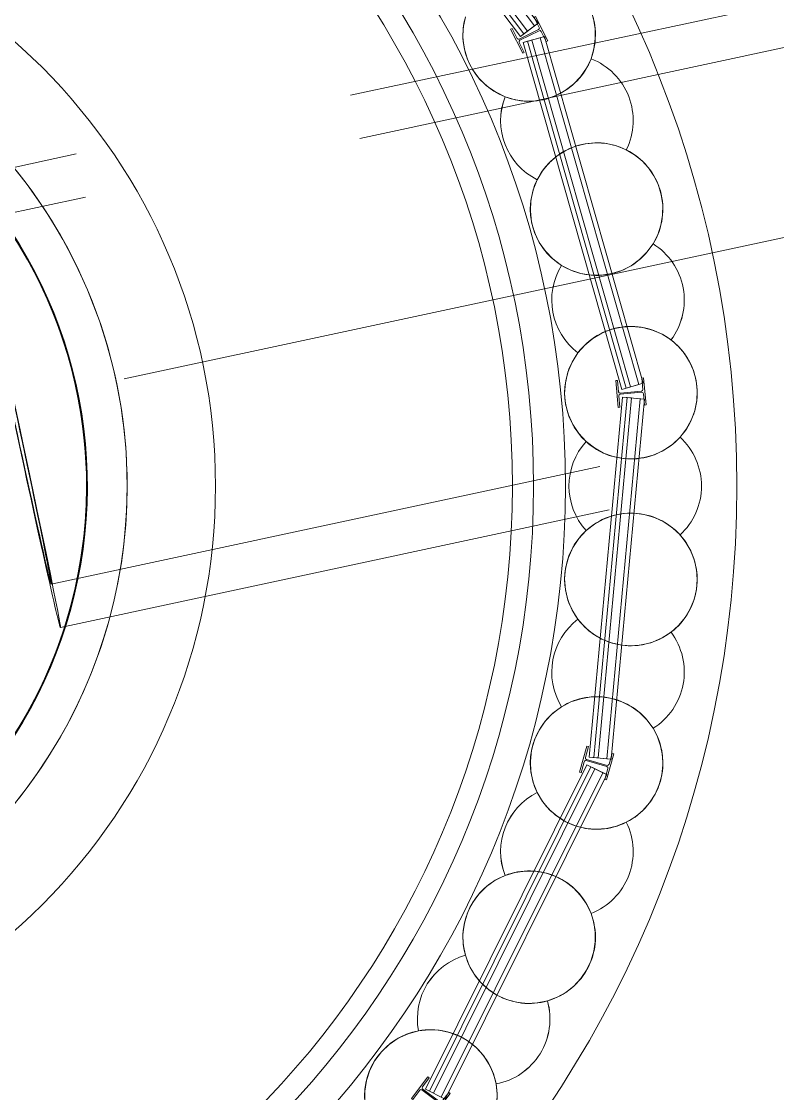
# Model space of a CAD drawing. Header units: metres. Extents: x 1753726 to 1755216, y 5920592 to 5921703.
# Drawn here: x 1754508.89 to 1754513.17, y 5921236.87 to 5921242.94 of the extents above; entities that cross this region are included whole.
import ezdxf

# ---------------------------------------------------------------- set-up
doc = ezdxf.new("R2010")
doc.units = ezdxf.units.M
doc.linetypes.add('CENTER', pattern=[50.8, 31.75, -6.35, 6.35, -6.35])
doc.linetypes.add('HIDDEN2', pattern=[4.7625, 3.175, -1.5875])
for name, color, linetype, lineweight in [('A-FLOR-____-OTLN', 9, 'Continuous', 9), ('A-WALL-____-OTLN', 2, 'Continuous', 9), ('P-PIPE-____-CNTR', 1, 'CENTER', 9), ('P-PIPE-____-OTLN', 6, 'HIDDEN2', 18), ('S-BEAM-____-OTLN', 7, 'Continuous', 9), ('S-FNDN-____-OTLN', 7, 'Continuous', 9)]:
    doc.layers.add(name, color=color, linetype=linetype, lineweight=lineweight)

# ---------------------------------------------------------------- blocks, each defined once
blk = doc.blocks.new('308492-ARUP-TUTB-MOD-0001_rvt-1-X-ARUP-GL-HERNE_BAY_ALIGNMENT')
at = {"layer": 'P-PIPE-____-CNTR'}
blk.add_line((1754602.6075, 5921260.8678), (1754508.8363, 5921240.7823), dxfattribs=at)
blk.add_line((1754602.6075, 5921260.8678), (1754508.8363, 5921240.7823), dxfattribs=at)
at = {"layer": 'P-PIPE-____-OTLN'}
for p, q in [((1754602.3352, 5921262.139), (1754508.564, 5921242.0535)), ((1754602.3876, 5921261.8945), (1754508.6164, 5921241.809)), ((1754509.0562, 5921239.7556), (1754602.8274, 5921259.8411)), ((1754509.1086, 5921239.5111), (1754602.8798, 5921259.5967))]:
    blk.add_line(p, q, dxfattribs=at)
for major_axis, start_param, end_param in [((-0.2199, 1.0267), 1.612406, 4.753999), ((-0.2723, 1.2712), 1.570796, 3.141593), ((-0.2723, 1.2712), 3.141593, 4.712389)]:
    blk.add_ellipse((1754508.8363, 5921240.7823), major_axis=major_axis, ratio=0.008918, start_param=start_param, end_param=end_param, dxfattribs=at)
blk = doc.blocks.new('Arup_Beam_Steel I Section_UC_AU1 - 150UC30-4470263-X-ARUP-GL-HERNE_BAY_ALIGNMENT')
at = {"layer": 'S-BEAM-____-OTLN'}
for p, q in [((1754511.7977, 5921242.9663), (1754511.7893, 5921242.9622)), ((1754511.7893, 5921242.9622), (1754511.7977, 5921242.9663)), ((1754511.7893, 5921242.9622), (1754511.8179, 5921242.9046)), ((1754511.8179, 5921242.9046), (1754511.7893, 5921242.9622)), ((1754511.8659, 5921242.8294), (1754511.7977, 5921242.9663)), ((1754511.7977, 5921242.9663), (1754511.8659, 5921242.8294)), ((1754511.6647, 5921242.9001), (1754511.6562, 5921242.8959)), ((1754511.6562, 5921242.8959), (1754511.6647, 5921242.9001)), ((1754511.6562, 5921242.8959), (1754511.7244, 5921242.759)), ((1754511.7244, 5921242.759), (1754511.6562, 5921242.8959)), ((1754511.6933, 5921242.8425), (1754511.6647, 5921242.9001)), ((1754511.6647, 5921242.9001), (1754511.6933, 5921242.8425)), ((1754511.8139, 5921242.8927), (1754511.7053, 5921242.8385)), ((1754511.7053, 5921242.8385), (1754511.8139, 5921242.8927)), ((1754511.7082, 5921242.8326), (1754511.8169, 5921242.8867)), ((1754511.8169, 5921242.8867), (1754511.7082, 5921242.8326)), ((1754511.8288, 5921242.8827), (1754511.8575, 5921242.8252)), ((1754511.8575, 5921242.8252), (1754511.8288, 5921242.8827)), ((1754511.7329, 5921242.7631), (1754511.7042, 5921242.8207)), ((1754511.7042, 5921242.8207), (1754511.7329, 5921242.7631)), ((1754511.8575, 5921242.8252), (1754511.8659, 5921242.8294)), ((1754511.8659, 5921242.8294), (1754511.8575, 5921242.8252)), ((1754511.7244, 5921242.759), (1754511.7329, 5921242.7631)), ((1754511.7329, 5921242.7631), (1754511.7244, 5921242.759))]:
    blk.add_line(p, q, dxfattribs=at)
blk.add_arc((1754511.8208, 5921242.8788), 0.0089, 26.47059, 116.47059, dxfattribs=at)
blk.add_arc((1754511.8208, 5921242.8788), 0.0089, 26.47059, 116.47059, dxfattribs=at)
for centre, major_axis, start_param, end_param in [((1754511.81, 5921242.9006), (0.00469, 0.00757), 4.15799, 5.728787), ((1754511.81, 5921242.9006), (0.00469, 0.00757), 4.15799, 5.728787), ((1754511.7013, 5921242.8465), (-0.00757, 0.00469), 1.016398, 2.587194), ((1754511.7013, 5921242.8465), (-0.00757, 0.00469), 1.016398, 2.587194), ((1754511.7122, 5921242.8247), (-0.00757, 0.00469), 5.728787, 7.299583), ((1754511.7122, 5921242.8247), (-0.00757, 0.00469), 5.728787, 7.299583)]:
    blk.add_ellipse(centre, major_axis=major_axis, ratio=1, start_param=start_param, end_param=end_param, dxfattribs=at)
blk = doc.blocks.new('Arup_Beam_Steel I Section_UC_AU1 - 150UC30-4470264-X-ARUP-GL-HERNE_BAY_ALIGNMENT')
at = {"layer": 'S-BEAM-____-OTLN'}
for p, q in [((1754512.2605, 5921240.9088), (1754512.2511, 5921240.9079)), ((1754512.2511, 5921240.9079), (1754512.2605, 5921240.9088)), ((1754512.2511, 5921240.9079), (1754512.2652, 5921240.7556)), ((1754512.2652, 5921240.7556), (1754512.2511, 5921240.9079)), ((1754512.2664, 5921240.8448), (1754512.2605, 5921240.9088)), ((1754512.2605, 5921240.9088), (1754512.2664, 5921240.8448)), ((1754512.4084, 5921240.9225), (1754512.3991, 5921240.9216)), ((1754512.3991, 5921240.9216), (1754512.4084, 5921240.9225)), ((1754512.3991, 5921240.9216), (1754512.405, 5921240.8576)), ((1754512.405, 5921240.8576), (1754512.3991, 5921240.9216)), ((1754512.4226, 5921240.7701), (1754512.4084, 5921240.9225)), ((1754512.4084, 5921240.9225), (1754512.4226, 5921240.7701)), ((1754512.2746, 5921240.7564), (1754512.2687, 5921240.8205)), ((1754512.2687, 5921240.8205), (1754512.2746, 5921240.7564)), ((1754512.397, 5921240.8479), (1754512.2761, 5921240.8367)), ((1754512.2761, 5921240.8367), (1754512.397, 5921240.8479)), ((1754512.2767, 5921240.8301), (1754512.3976, 5921240.8413)), ((1754512.3976, 5921240.8413), (1754512.2767, 5921240.8301)), ((1754512.4073, 5921240.8333), (1754512.4132, 5921240.7693)), ((1754512.4132, 5921240.7693), (1754512.4073, 5921240.8333)), ((1754512.2652, 5921240.7556), (1754512.2746, 5921240.7564)), ((1754512.2746, 5921240.7564), (1754512.2652, 5921240.7556)), ((1754512.4132, 5921240.7693), (1754512.4226, 5921240.7701)), ((1754512.4226, 5921240.7701), (1754512.4132, 5921240.7693))]:
    blk.add_line(p, q, dxfattribs=at)
for centre, major_axis, start_param, end_param in [((1754512.2753, 5921240.8456), (0.00383, 0.00803), 2.108393, 3.679189), ((1754512.2753, 5921240.8456), (0.00383, 0.00803), 2.108393, 3.679189), ((1754512.2775, 5921240.8213), (0.00383, 0.00803), 0.537597, 2.108393), ((1754512.2775, 5921240.8213), (0.00383, 0.00803), 0.537597, 2.108393), ((1754512.3961, 5921240.8568), (0.00839, 0.00297), 4.464588, 6.035384), ((1754512.3961, 5921240.8568), (0.00839, 0.00297), 4.464588, 6.035384), ((1754512.3984, 5921240.8325), (0.00806, 0.00378), 5.936686, 7.507482), ((1754512.3984, 5921240.8325), (0.00806, 0.00378), 5.936686, 7.507482)]:
    blk.add_ellipse(centre, major_axis=major_axis, ratio=1, start_param=start_param, end_param=end_param, dxfattribs=at)
blk = doc.blocks.new('Arup_Beam_Steel I Section_UC_AU1 - 150UC30-4470265-X-ARUP-GL-HERNE_BAY_ALIGNMENT')
at = {"layer": 'S-BEAM-____-OTLN'}
for p, q in [((1754512.0877, 5921238.8393), (1754512.0458, 5921238.6921)), ((1754512.0458, 5921238.6921), (1754512.0877, 5921238.8393)), ((1754512.0791, 5921238.7749), (1754512.0967, 5921238.8367)), ((1754512.0967, 5921238.8367), (1754512.0791, 5921238.7749)), ((1754512.0967, 5921238.8367), (1754512.0877, 5921238.8393)), ((1754512.0877, 5921238.8393), (1754512.0967, 5921238.8367)), ((1754512.0548, 5921238.6895), (1754512.0724, 5921238.7514)), ((1754512.0724, 5921238.7514), (1754512.0548, 5921238.6895)), ((1754512.0834, 5921238.7575), (1754512.2002, 5921238.7243)), ((1754512.2002, 5921238.7243), (1754512.0834, 5921238.7575)), ((1754512.202, 5921238.7306), (1754512.0852, 5921238.7639)), ((1754512.0852, 5921238.7639), (1754512.202, 5921238.7306)), ((1754512.1978, 5921238.6489), (1754512.2396, 5921238.796)), ((1754512.2396, 5921238.796), (1754512.1978, 5921238.6489)), ((1754512.2306, 5921238.7986), (1754512.213, 5921238.7368)), ((1754512.213, 5921238.7368), (1754512.2306, 5921238.7986)), ((1754512.2396, 5921238.796), (1754512.2306, 5921238.7986)), ((1754512.2306, 5921238.7986), (1754512.2396, 5921238.796)), ((1754512.0458, 5921238.6921), (1754512.0548, 5921238.6895)), ((1754512.0548, 5921238.6895), (1754512.0458, 5921238.6921)), ((1754512.2063, 5921238.7133), (1754512.1887, 5921238.6514)), ((1754512.1887, 5921238.6514), (1754512.2063, 5921238.7133)), ((1754512.1887, 5921238.6514), (1754512.1978, 5921238.6489)), ((1754512.1978, 5921238.6489), (1754512.1887, 5921238.6514))]:
    blk.add_line(p, q, dxfattribs=at)
for centre, major_axis, start_param, end_param in [((1754512.081, 5921238.749), (-0.00767, 0.00451), 4.966488, 6.537285), ((1754512.081, 5921238.749), (-0.00767, 0.00451), 4.966488, 6.537285), ((1754512.0877, 5921238.7724), (-0.00668, 0.00588), 0.444353, 2.015149), ((1754512.0877, 5921238.7724), (-0.00668, 0.00588), 0.444353, 2.015149), ((1754512.1978, 5921238.7157), (-0.00416, 0.00787), 3.949266, 5.520063), ((1754512.1978, 5921238.7157), (-0.00416, 0.00787), 3.949266, 5.520063), ((1754512.2044, 5921238.7392), (-0.00767, 0.00451), 1.824896, 3.395692), ((1754512.2044, 5921238.7392), (-0.00767, 0.00451), 1.824896, 3.395692)]:
    blk.add_ellipse(centre, major_axis=major_axis, ratio=1, start_param=start_param, end_param=end_param, dxfattribs=at)
blk = doc.blocks.new('Arup_Beam_Steel I Section_UC_AU1 - 150UC30-4470266-X-ARUP-GL-HERNE_BAY_ALIGNMENT')
at = {"layer": 'S-BEAM-____-OTLN'}
for p, q in [((1754511.188, 5921236.9694), (1754511.0958, 5921236.8473)), ((1754511.0958, 5921236.8473), (1754511.188, 5921236.9694)), ((1754511.1567, 5921236.9124), (1754511.1955, 5921236.9637)), ((1754511.1955, 5921236.9637), (1754511.1567, 5921236.9124)), ((1754511.1955, 5921236.9637), (1754511.188, 5921236.9694)), ((1754511.188, 5921236.9694), (1754511.1955, 5921236.9637)), ((1754511.1033, 5921236.8416), (1754511.142, 5921236.8929)), ((1754511.142, 5921236.8929), (1754511.1033, 5921236.8416)), ((1754511.1545, 5921236.8947), (1754511.2514, 5921236.8215)), ((1754511.2514, 5921236.8215), (1754511.1545, 5921236.8947)), ((1754511.2553, 5921236.8268), (1754511.1585, 5921236.8999)), ((1754511.1585, 5921236.8999), (1754511.2553, 5921236.8268)), ((1754511.2218, 5921236.7521), (1754511.314, 5921236.8742)), ((1754511.314, 5921236.8742), (1754511.2218, 5921236.7521)), ((1754511.3065, 5921236.8798), (1754511.2678, 5921236.8285)), ((1754511.2678, 5921236.8285), (1754511.3065, 5921236.8798)), ((1754511.314, 5921236.8742), (1754511.3065, 5921236.8798)), ((1754511.3065, 5921236.8798), (1754511.314, 5921236.8742)), ((1754511.0958, 5921236.8473), (1754511.1033, 5921236.8416)), ((1754511.1033, 5921236.8416), (1754511.0958, 5921236.8473)), ((1754511.2531, 5921236.809), (1754511.2143, 5921236.7577)), ((1754511.2143, 5921236.7577), (1754511.2531, 5921236.809)), ((1754511.2143, 5921236.7577), (1754511.2218, 5921236.7521)), ((1754511.2218, 5921236.7521), (1754511.2143, 5921236.7577))]:
    blk.add_line(p, q, dxfattribs=at)
for centre, major_axis, start_param, end_param in [((1754511.1491, 5921236.8876), (-0.0033, 0.00827), 5.256962, 6.827759), ((1754511.1491, 5921236.8876), (-0.0033, 0.00827), 5.256962, 6.827759), ((1754511.1638, 5921236.907), (-0.00062, 0.00888), 0.854698, 2.425494), ((1754511.1638, 5921236.907), (-0.00062, 0.00888), 0.854698, 2.425494), ((1754511.246, 5921236.8144), (-0.00062, 0.00888), 3.996291, 5.567087), ((1754511.246, 5921236.8144), (-0.00062, 0.00888), 3.996291, 5.567087), ((1754511.2607, 5921236.8339), (-0.00239, 0.00857), 2.223048, 3.793845), ((1754511.2607, 5921236.8339), (-0.00239, 0.00857), 2.223048, 3.793845)]:
    blk.add_ellipse(centre, major_axis=major_axis, ratio=1, start_param=start_param, end_param=end_param, dxfattribs=at)
blk = doc.blocks.new('308492-ARUP-STTW-MOD-0300_rvt-1-X-ARUP-GL-HERNE_BAY_ALIGNMENT')
at = {"layer": 'A-FLOR-____-OTLN'}
for start, end in [(0, 180), (0, 180), (180, 0), (180, 0)]:
    blk.add_arc((1754506.6363, 5921240.3108), 5.33, start, end, dxfattribs=at)
at = {"layer": 'A-WALL-____-OTLN'}
for p, q in [((1754510.5194, 5921244.5165), (1754511.7518, 5921242.8845)), ((1754511.7518, 5921242.8845), (1754510.5194, 5921244.5165)), ((1754511.7917, 5921242.9147), (1754510.5593, 5921244.5466)), ((1754511.8116, 5921242.9297), (1754510.5792, 5921244.5617)), ((1754510.5792, 5921244.5617), (1754511.8116, 5921242.9297)), ((1754510.4795, 5921244.4864), (1754511.7119, 5921242.8544)), ((1754511.7119, 5921242.8544), (1754510.4795, 5921244.4864)), ((1754510.4795, 5921244.4864), (1754511.7119, 5921242.8544)), ((1754511.7119, 5921242.8544), (1754510.4795, 5921244.4864)), ((1754510.4994, 5921244.5014), (1754511.7318, 5921242.8695)), ((1754511.8116, 5921242.9297), (1754511.7119, 5921242.8544)), ((1754511.8116, 5921242.9297), (1754511.7917, 5921242.9147)), ((1754511.7518, 5921242.8845), (1754511.7119, 5921242.8544)), ((1754511.7518, 5921242.8845), (1754511.7119, 5921242.8544)), ((1754511.7318, 5921242.8695), (1754511.7119, 5921242.8544)), ((1754511.7917, 5921242.9147), (1754511.7318, 5921242.8695)), ((1754511.7272, 5921242.8199), (1754511.8475, 5921242.8542)), ((1754511.7272, 5921242.8199), (1754511.7753, 5921242.8336)), ((1754511.7753, 5921242.8336), (1754511.7272, 5921242.8199)), ((1754511.7272, 5921242.8199), (1754511.7513, 5921242.8268)), ((1754511.7272, 5921242.8199), (1754512.2855, 5921240.8578)), ((1754512.2855, 5921240.8578), (1754511.7272, 5921242.8199)), ((1754511.7272, 5921242.8199), (1754512.2855, 5921240.8578)), ((1754512.2855, 5921240.8578), (1754511.7272, 5921242.8199)), ((1754511.8234, 5921242.8473), (1754511.7513, 5921242.8268)), ((1754511.7513, 5921242.8268), (1754512.3095, 5921240.8647)), ((1754511.7753, 5921242.8336), (1754512.3336, 5921240.8715)), ((1754512.3336, 5921240.8715), (1754511.7753, 5921242.8336)), ((1754511.8234, 5921242.8473), (1754511.8475, 5921242.8542)), ((1754512.3817, 5921240.8852), (1754511.8234, 5921242.8473)), ((1754512.4057, 5921240.892), (1754511.8475, 5921242.8542)), ((1754511.8475, 5921242.8542), (1754512.4057, 5921240.892)), ((1754512.4057, 5921240.892), (1754512.2855, 5921240.8578)), ((1754512.3336, 5921240.8715), (1754512.2855, 5921240.8578)), ((1754512.3336, 5921240.8715), (1754512.2855, 5921240.8578)), ((1754512.3095, 5921240.8647), (1754512.2855, 5921240.8578)), ((1754512.3817, 5921240.8852), (1754512.3095, 5921240.8647)), ((1754512.4057, 5921240.892), (1754512.3817, 5921240.8852)), ((1754512.2901, 5921240.8136), (1754512.1014, 5921238.7773)), ((1754512.1014, 5921238.7773), (1754512.2901, 5921240.8136)), ((1754512.2901, 5921240.8136), (1754512.1014, 5921238.7773)), ((1754512.1014, 5921238.7773), (1754512.2901, 5921240.8136)), ((1754512.3149, 5921240.8113), (1754512.1263, 5921238.775)), ((1754512.3398, 5921240.809), (1754512.1511, 5921238.7727)), ((1754512.1511, 5921238.7727), (1754512.3398, 5921240.809)), ((1754512.2009, 5921238.7681), (1754512.3896, 5921240.8044)), ((1754512.2901, 5921240.8136), (1754512.4145, 5921240.802)), ((1754512.2901, 5921240.8136), (1754512.3149, 5921240.8113)), ((1754512.2901, 5921240.8136), (1754512.3398, 5921240.809)), ((1754512.3398, 5921240.809), (1754512.2901, 5921240.8136)), ((1754512.3896, 5921240.8044), (1754512.3149, 5921240.8113)), ((1754512.3896, 5921240.8044), (1754512.4145, 5921240.802)), ((1754512.2258, 5921238.7658), (1754512.4145, 5921240.802)), ((1754512.4145, 5921240.802), (1754512.2258, 5921238.7658)), ((1754512.2258, 5921238.7658), (1754512.1014, 5921238.7773)), ((1754512.1263, 5921238.775), (1754512.1014, 5921238.7773)), ((1754512.1511, 5921238.7727), (1754512.1014, 5921238.7773)), ((1754512.1511, 5921238.7727), (1754512.1014, 5921238.7773)), ((1754512.2009, 5921238.7681), (1754512.1263, 5921238.775)), ((1754512.2258, 5921238.7658), (1754512.2009, 5921238.7681)), ((1754512.0883, 5921238.734), (1754511.1745, 5921236.8989)), ((1754511.1745, 5921236.8989), (1754512.0883, 5921238.734)), ((1754512.0883, 5921238.734), (1754511.1745, 5921236.8989)), ((1754511.1745, 5921236.8989), (1754512.0883, 5921238.734)), ((1754512.1107, 5921238.7229), (1754511.1969, 5921236.8878)), ((1754512.133, 5921238.7117), (1754511.2193, 5921236.8766)), ((1754511.2193, 5921236.8766), (1754512.133, 5921238.7117)), ((1754511.264, 5921236.8543), (1754512.1778, 5921238.6894)), ((1754512.0883, 5921238.734), (1754512.2002, 5921238.6783)), ((1754512.0883, 5921238.734), (1754512.1107, 5921238.7229)), ((1754512.0883, 5921238.734), (1754512.133, 5921238.7117)), ((1754512.133, 5921238.7117), (1754512.0883, 5921238.734)), ((1754512.1778, 5921238.6894), (1754512.1107, 5921238.7229)), ((1754512.1778, 5921238.6894), (1754512.2002, 5921238.6783)), ((1754511.2864, 5921236.8432), (1754512.2002, 5921238.6783)), ((1754512.2002, 5921238.6783), (1754511.2864, 5921236.8432)), ((1754511.2864, 5921236.8432), (1754511.1745, 5921236.8989)), ((1754511.1969, 5921236.8878), (1754511.1745, 5921236.8989)), ((1754511.2193, 5921236.8766), (1754511.1745, 5921236.8989)), ((1754511.2193, 5921236.8766), (1754511.1745, 5921236.8989)), ((1754511.264, 5921236.8543), (1754511.1969, 5921236.8878))]:
    blk.add_line(p, q, dxfattribs=at)
at = {"layer": 'S-BEAM-____-OTLN'}
for radius, start, end in [(5.33, 0, 180), (5.33, 0, 180), (5.33, 0, 180), (5.33, 0, 180), (5.03, 0, 180), (5.03, 0, 180), (5.03, 0, 180), (5.03, 0, 180), (5.33, 180, 0), (5.33, 180, 0), (5.33, 180, 0), (5.33, 180, 0), (5.03, 180, 0), (5.03, 180, 0), (5.03, 180, 0), (5.03, 180, 0)]:
    blk.add_arc((1754506.6363, 5921240.3108), radius, start, end, dxfattribs=at)
at = {"layer": 'S-FNDN-____-OTLN', "flags": 128}
for points in [[(1754512.0454, 5921243.1071), (1754512.0796, 5921243.0606), (1754512.1061, 5921243.0095), (1754512.1245, 5921242.9549), (1754512.1344, 5921242.8981), (1754512.1354, 5921242.8405), (1754512.1276, 5921242.7834), (1754512.1111, 5921242.7282)], [(1754512.1111, 5921242.7282), (1754512.1276, 5921242.7834), (1754512.1354, 5921242.8405), (1754512.1344, 5921242.8981), (1754512.1245, 5921242.9549), (1754512.1061, 5921243.0095), (1754512.0796, 5921243.0606), (1754512.0454, 5921243.1071)], [(1754511.4767, 5921242.6182), (1754511.4406, 5921242.6679), (1754511.4131, 5921242.7229), (1754511.3949, 5921242.7816), (1754511.3866, 5921242.8425), (1754511.3883, 5921242.9039), (1754511.4001, 5921242.9643)], [(1754511.4001, 5921242.9643), (1754511.3883, 5921242.9039), (1754511.3866, 5921242.8425), (1754511.3949, 5921242.7816), (1754511.4131, 5921242.7229), (1754511.4406, 5921242.6679), (1754511.4767, 5921242.6182)], [(1754512.1111, 5921242.7282), (1754512.0857, 5921242.6749), (1754512.0522, 5921242.6263), (1754512.0114, 5921242.5835), (1754511.9645, 5921242.5476), (1754511.9125, 5921242.5196), (1754511.8568, 5921242.5001), (1754511.7987, 5921242.4895), (1754511.7396, 5921242.4883), (1754511.6811, 5921242.4963), (1754511.6246, 5921242.5134)], [(1754511.6246, 5921242.5134), (1754511.6811, 5921242.4963), (1754511.7396, 5921242.4883), (1754511.7987, 5921242.4895), (1754511.8568, 5921242.5001), (1754511.9125, 5921242.5196), (1754511.9645, 5921242.5476), (1754512.0114, 5921242.5835), (1754512.0522, 5921242.6263), (1754512.0857, 5921242.6749), (1754512.1111, 5921242.7282)], [(1754511.6246, 5921242.5134), (1754511.5698, 5921242.5401), (1754511.5201, 5921242.5753), (1754511.4767, 5921242.6182)], [(1754511.4767, 5921242.6182), (1754511.5201, 5921242.5753), (1754511.5698, 5921242.5401), (1754511.6246, 5921242.5134)], [(1754511.8066, 5921242.0437), (1754511.8368, 5921242.0944), (1754511.8746, 5921242.1398), (1754511.9191, 5921242.1786), (1754511.9692, 5921242.2099), (1754512.0235, 5921242.2331), (1754512.0808, 5921242.2474), (1754512.1397, 5921242.2525), (1754512.1986, 5921242.2483), (1754512.2561, 5921242.235), (1754512.3108, 5921242.2127)], [(1754512.3108, 5921242.2127), (1754512.2561, 5921242.235), (1754512.1986, 5921242.2483), (1754512.1397, 5921242.2525), (1754512.0808, 5921242.2474), (1754512.0235, 5921242.2331), (1754511.9692, 5921242.2099), (1754511.9191, 5921242.1786), (1754511.8746, 5921242.1398), (1754511.8368, 5921242.0944), (1754511.8066, 5921242.0437)], [(1754512.3108, 5921242.2127), (1754512.3575, 5921242.1849), (1754512.3997, 5921242.1506), (1754512.4365, 5921242.1105), (1754512.4672, 5921242.0655)], [(1754512.4672, 5921242.0655), (1754512.4365, 5921242.1105), (1754512.3997, 5921242.1506), (1754512.3575, 5921242.1849), (1754512.3108, 5921242.2127)], [(1754511.8183, 5921241.6895), (1754511.7919, 5921241.745), (1754511.775, 5921241.8041), (1754511.7679, 5921241.8651), (1754511.7709, 5921241.9265), (1754511.7839, 5921241.9866), (1754511.8066, 5921242.0437)], [(1754511.8066, 5921242.0437), (1754511.7839, 5921241.9866), (1754511.7709, 5921241.9265), (1754511.7679, 5921241.8651), (1754511.775, 5921241.8041), (1754511.7919, 5921241.745), (1754511.8183, 5921241.6895)], [(1754512.4672, 5921242.0655), (1754512.4921, 5921242.0136), (1754512.5089, 5921241.9585), (1754512.5169, 5921241.9014), (1754512.5162, 5921241.8438), (1754512.5066, 5921241.787), (1754512.4884, 5921241.7323), (1754512.4621, 5921241.6811)], [(1754512.4621, 5921241.6811), (1754512.4884, 5921241.7323), (1754512.5066, 5921241.787), (1754512.5162, 5921241.8438), (1754512.5169, 5921241.9014), (1754512.5089, 5921241.9585), (1754512.4921, 5921242.0136), (1754512.4672, 5921242.0655)], [(1754511.9444, 5921241.5592), (1754511.8954, 5921241.5956), (1754511.853, 5921241.6394), (1754511.8183, 5921241.6895)], [(1754511.8183, 5921241.6895), (1754511.853, 5921241.6394), (1754511.8954, 5921241.5956), (1754511.9444, 5921241.5592)], [(1754512.4621, 5921241.6811), (1754512.4273, 5921241.6333), (1754512.3854, 5921241.5917), (1754512.3375, 5921241.5571), (1754512.2848, 5921241.5305), (1754512.2285, 5921241.5125), (1754512.1702, 5921241.5035), (1754512.1111, 5921241.5038), (1754512.0529, 5921241.5134), (1754511.9968, 5921241.5321), (1754511.9444, 5921241.5592)], [(1754511.9444, 5921241.5592), (1754511.9968, 5921241.5321), (1754512.0529, 5921241.5134), (1754512.1111, 5921241.5038), (1754512.1702, 5921241.5035), (1754512.2285, 5921241.5125), (1754512.2848, 5921241.5305), (1754512.3375, 5921241.5571), (1754512.3854, 5921241.5917), (1754512.4273, 5921241.6333), (1754512.4621, 5921241.6811)], [(1754512.0369, 5921241.0642), (1754512.076, 5921241.1085), (1754512.1215, 5921241.1461), (1754512.1724, 5921241.1761), (1754512.2273, 5921241.1977), (1754512.285, 5921241.2104), (1754512.344, 5921241.214), (1754512.4028, 5921241.2082), (1754512.4599, 5921241.1933), (1754512.514, 5921241.1695), (1754512.5637, 5921241.1376)], [(1754512.5637, 5921241.1376), (1754512.514, 5921241.1695), (1754512.4599, 5921241.1933), (1754512.4028, 5921241.2082), (1754512.344, 5921241.214), (1754512.285, 5921241.2104), (1754512.2273, 5921241.1977), (1754512.1724, 5921241.1761), (1754512.1215, 5921241.1461), (1754512.076, 5921241.1085), (1754512.0369, 5921241.0642)], [(1754512.5637, 5921241.1376), (1754512.6045, 5921241.1017), (1754512.6397, 5921241.0602), (1754512.6685, 5921241.0141), (1754512.6903, 5921240.9642)], [(1754512.6903, 5921240.9642), (1754512.6685, 5921241.0141), (1754512.6397, 5921241.0602), (1754512.6045, 5921241.1017), (1754512.5637, 5921241.1376)], [(1754511.9834, 5921240.7138), (1754511.9676, 5921240.7732), (1754511.9619, 5921240.8344), (1754511.9661, 5921240.8957), (1754511.9804, 5921240.9555), (1754512.0042, 5921241.0122), (1754512.0369, 5921241.0642)], [(1754512.0369, 5921241.0642), (1754512.0042, 5921241.0122), (1754511.9804, 5921240.9555), (1754511.9661, 5921240.8957), (1754511.9619, 5921240.8344), (1754511.9676, 5921240.7732), (1754511.9834, 5921240.7138)], [(1754512.6903, 5921240.9642), (1754512.7053, 5921240.9086), (1754512.7116, 5921240.8513), (1754512.7091, 5921240.7937), (1754512.6978, 5921240.7373), (1754512.6779, 5921240.6832), (1754512.65, 5921240.6328), (1754512.6147, 5921240.5872)], [(1754512.6147, 5921240.5872), (1754512.65, 5921240.6328), (1754512.6779, 5921240.6832), (1754512.6978, 5921240.7373), (1754512.7091, 5921240.7937), (1754512.7116, 5921240.8513), (1754512.7053, 5921240.9086), (1754512.6903, 5921240.9642)], [(1754512.0834, 5921240.5626), (1754512.042, 5921240.6073), (1754512.0083, 5921240.6582), (1754511.9834, 5921240.7138)], [(1754511.9834, 5921240.7138), (1754512.0083, 5921240.6582), (1754512.042, 5921240.6073), (1754512.0834, 5921240.5626)], [(1754512.6147, 5921240.5872), (1754512.5717, 5921240.5467), (1754512.5229, 5921240.5134), (1754512.4695, 5921240.4883), (1754512.4127, 5921240.4718), (1754512.3541, 5921240.4644), (1754512.2951, 5921240.4664), (1754512.2371, 5921240.4775), (1754512.1816, 5921240.4977), (1754512.13, 5921240.5263), (1754512.0834, 5921240.5626)], [(1754512.0834, 5921240.5626), (1754512.13, 5921240.5263), (1754512.1816, 5921240.4977), (1754512.2371, 5921240.4775), (1754512.2951, 5921240.4664), (1754512.3541, 5921240.4644), (1754512.4127, 5921240.4718), (1754512.4695, 5921240.4883), (1754512.5229, 5921240.5134), (1754512.5717, 5921240.5467), (1754512.6147, 5921240.5872)], [(1754512.0834, 5921240.059), (1754512.1299, 5921240.0953), (1754512.1816, 5921240.1239), (1754512.2371, 5921240.1441), (1754512.2951, 5921240.1552), (1754512.3541, 5921240.1572), (1754512.4127, 5921240.1498), (1754512.4695, 5921240.1333), (1754512.5229, 5921240.1081), (1754512.5717, 5921240.0749), (1754512.6147, 5921240.0344)], [(1754512.6147, 5921240.0344), (1754512.5717, 5921240.0749), (1754512.5229, 5921240.1081), (1754512.4695, 5921240.1333), (1754512.4127, 5921240.1498), (1754512.3541, 5921240.1572), (1754512.2951, 5921240.1552), (1754512.2371, 5921240.1441), (1754512.1816, 5921240.1239), (1754512.1299, 5921240.0953), (1754512.0834, 5921240.059)], [(1754511.9664, 5921239.7244), (1754511.9618, 5921239.7857), (1754511.9674, 5921239.8469), (1754511.9829, 5921239.9064), (1754512.0079, 5921239.9626), (1754512.0417, 5921240.0139), (1754512.0834, 5921240.059)], [(1754512.0834, 5921240.059), (1754512.0417, 5921240.0139), (1754512.0079, 5921239.9626), (1754511.9829, 5921239.9064), (1754511.9674, 5921239.8469), (1754511.9618, 5921239.7857), (1754511.9664, 5921239.7244)], [(1754512.6147, 5921240.0344), (1754512.6482, 5921239.9916), (1754512.6751, 5921239.9443), (1754512.695, 5921239.8937), (1754512.7073, 5921239.8407)], [(1754512.7073, 5921239.8407), (1754512.695, 5921239.8937), (1754512.6751, 5921239.9443), (1754512.6482, 5921239.9916), (1754512.6147, 5921240.0344)], [(1754512.7073, 5921239.8407), (1754512.7118, 5921239.7832), (1754512.7075, 5921239.7258), (1754512.6944, 5921239.6696), (1754512.6729, 5921239.6162), (1754512.6435, 5921239.5667), (1754512.6068, 5921239.5222), (1754512.5637, 5921239.484)], [(1754512.5637, 5921239.484), (1754512.6068, 5921239.5222), (1754512.6435, 5921239.5667), (1754512.6729, 5921239.6162), (1754512.6944, 5921239.6696), (1754512.7075, 5921239.7258), (1754512.7118, 5921239.7832), (1754512.7073, 5921239.8407)], [(1754512.0369, 5921239.5574), (1754512.0044, 5921239.609), (1754511.9807, 5921239.6652), (1754511.9664, 5921239.7244)], [(1754511.9664, 5921239.7244), (1754511.9807, 5921239.6652), (1754512.0044, 5921239.609), (1754512.0369, 5921239.5574)], [(1754512.5637, 5921239.484), (1754512.514, 5921239.452), (1754512.4599, 5921239.4283), (1754512.4027, 5921239.4134), (1754512.344, 5921239.4076), (1754512.285, 5921239.4112), (1754512.2273, 5921239.4239), (1754512.1724, 5921239.4455), (1754512.1215, 5921239.4755), (1754512.076, 5921239.5131), (1754512.0369, 5921239.5574)], [(1754512.0369, 5921239.5574), (1754512.076, 5921239.5131), (1754512.1215, 5921239.4755), (1754512.1724, 5921239.4455), (1754512.2273, 5921239.4239), (1754512.285, 5921239.4112), (1754512.344, 5921239.4076), (1754512.4027, 5921239.4134), (1754512.4599, 5921239.4283), (1754512.514, 5921239.452), (1754512.5637, 5921239.484)], [(1754511.9444, 5921239.0623), (1754511.9968, 5921239.0895), (1754512.0528, 5921239.1081), (1754512.1111, 5921239.1177), (1754512.1702, 5921239.1181), (1754512.2285, 5921239.1091), (1754512.2848, 5921239.0911), (1754512.3375, 5921239.0645), (1754512.3854, 5921239.0299), (1754512.4273, 5921238.9883), (1754512.4621, 5921238.9405)], [(1754512.4621, 5921238.9405), (1754512.4273, 5921238.9883), (1754512.3854, 5921239.0299), (1754512.3375, 5921239.0645), (1754512.2848, 5921239.0911), (1754512.2285, 5921239.1091), (1754512.1702, 5921239.1181), (1754512.1111, 5921239.1177), (1754512.0528, 5921239.1081), (1754511.9968, 5921239.0895), (1754511.9444, 5921239.0623)], [(1754511.7679, 5921238.755), (1754511.7747, 5921238.8161), (1754511.7914, 5921238.8752), (1754511.8175, 5921238.9309), (1754511.8524, 5921238.9815), (1754511.8951, 5921239.0257), (1754511.9444, 5921239.0623)], [(1754511.9444, 5921239.0623), (1754511.8951, 5921239.0257), (1754511.8524, 5921238.9815), (1754511.8175, 5921238.9309), (1754511.7914, 5921238.8752), (1754511.7747, 5921238.8161), (1754511.7679, 5921238.755)], [(1754512.4621, 5921238.9405), (1754512.4872, 5921238.8923), (1754512.505, 5921238.8409), (1754512.5152, 5921238.7875), (1754512.5175, 5921238.7331)], [(1754512.5175, 5921238.7331), (1754512.5152, 5921238.7875), (1754512.505, 5921238.8409), (1754512.4872, 5921238.8923), (1754512.4621, 5921238.9405)], [(1754511.8066, 5921238.5779), (1754511.7841, 5921238.6345), (1754511.771, 5921238.6941), (1754511.7679, 5921238.755)], [(1754511.7679, 5921238.755), (1754511.771, 5921238.6941), (1754511.7841, 5921238.6345), (1754511.8066, 5921238.5779)], [(1754512.5175, 5921238.7331), (1754512.5114, 5921238.6758), (1754512.4966, 5921238.6201), (1754512.4735, 5921238.5674), (1754512.4425, 5921238.5188), (1754512.4044, 5921238.4755), (1754512.3602, 5921238.4386), (1754512.3109, 5921238.4089)], [(1754512.3109, 5921238.4089), (1754512.3602, 5921238.4386), (1754512.4044, 5921238.4755), (1754512.4425, 5921238.5188), (1754512.4735, 5921238.5674), (1754512.4966, 5921238.6201), (1754512.5114, 5921238.6758), (1754512.5175, 5921238.7331)], [(1754512.3109, 5921238.4089), (1754512.2561, 5921238.3866), (1754512.1986, 5921238.3733), (1754512.1397, 5921238.3691), (1754512.0808, 5921238.3742), (1754512.0235, 5921238.3885), (1754511.9692, 5921238.4116), (1754511.9191, 5921238.443), (1754511.8747, 5921238.4818), (1754511.8368, 5921238.5272), (1754511.8066, 5921238.5779)], [(1754511.8066, 5921238.5779), (1754511.8368, 5921238.5272), (1754511.8747, 5921238.4818), (1754511.9191, 5921238.443), (1754511.9692, 5921238.4116), (1754512.0235, 5921238.3885), (1754512.0808, 5921238.3742), (1754512.1397, 5921238.3691), (1754512.1986, 5921238.3733), (1754512.2561, 5921238.3866), (1754512.3109, 5921238.4089)], [(1754511.3946, 5921237.8386), (1754511.4125, 5921237.8974), (1754511.4398, 5921237.9524), (1754511.4757, 5921238.0023), (1754511.5193, 5921238.0456), (1754511.5694, 5921238.0813), (1754511.6246, 5921238.1082)], [(1754511.6246, 5921238.1082), (1754511.5694, 5921238.0813), (1754511.5193, 5921238.0456), (1754511.4757, 5921238.0023), (1754511.4398, 5921237.9524), (1754511.4125, 5921237.8974), (1754511.3946, 5921237.8386)], [(1754511.6246, 5921238.1082), (1754511.6811, 5921238.1253), (1754511.7396, 5921238.1333), (1754511.7987, 5921238.1321), (1754511.8568, 5921238.1215), (1754511.9125, 5921238.102), (1754511.9645, 5921238.074), (1754512.0115, 5921238.0381), (1754512.0522, 5921237.9953), (1754512.0857, 5921237.9467), (1754512.1111, 5921237.8934)], [(1754512.1111, 5921237.8934), (1754512.0857, 5921237.9467), (1754512.0522, 5921237.9953), (1754512.0115, 5921238.0381), (1754511.9645, 5921238.074), (1754511.9125, 5921238.102), (1754511.8568, 5921238.1215), (1754511.7987, 5921238.1321), (1754511.7396, 5921238.1333), (1754511.6811, 5921238.1253), (1754511.6246, 5921238.1082)], [(1754512.1111, 5921237.8934), (1754512.1269, 5921237.8413), (1754512.135, 5921237.7876), (1754512.1352, 5921237.7332), (1754512.1275, 5921237.6793)], [(1754512.1275, 5921237.6793), (1754512.1352, 5921237.7332), (1754512.135, 5921237.7876), (1754512.1269, 5921237.8413), (1754512.1111, 5921237.8934)], [(1754511.4001, 5921237.6573), (1754511.3884, 5921237.7172), (1754511.3866, 5921237.7781), (1754511.3946, 5921237.8386)], [(1754511.3946, 5921237.8386), (1754511.3866, 5921237.7781), (1754511.3884, 5921237.7172), (1754511.4001, 5921237.6573)], [(1754511.8648, 5921237.3986), (1754511.8069, 5921237.3868), (1754511.7479, 5921237.3842), (1754511.6892, 5921237.3909), (1754511.6323, 5921237.4068), (1754511.5786, 5921237.4313), (1754511.5294, 5921237.4641), (1754511.486, 5921237.5041), (1754511.4494, 5921237.5504), (1754511.4205, 5921237.6019), (1754511.4001, 5921237.6573)], [(1754511.4001, 5921237.6573), (1754511.4205, 5921237.6019), (1754511.4494, 5921237.5504), (1754511.486, 5921237.5041), (1754511.5294, 5921237.4641), (1754511.5786, 5921237.4313), (1754511.6323, 5921237.4068), (1754511.6892, 5921237.3909), (1754511.7479, 5921237.3842), (1754511.8069, 5921237.3868), (1754511.8648, 5921237.3986)], [(1754512.1275, 5921237.6793), (1754512.111, 5921237.6241), (1754512.0862, 5921237.5721), (1754512.0537, 5921237.5245), (1754512.0143, 5921237.4824), (1754511.969, 5921237.4469), (1754511.9187, 5921237.4187), (1754511.8648, 5921237.3986)], [(1754511.8648, 5921237.3986), (1754511.9187, 5921237.4187), (1754511.969, 5921237.4469), (1754512.0143, 5921237.4824), (1754512.0537, 5921237.5245), (1754512.0862, 5921237.5721), (1754512.111, 5921237.6241), (1754512.1275, 5921237.6793)], [(1754510.8593, 5921237.0063), (1754510.8878, 5921237.0608), (1754510.9247, 5921237.1099), (1754510.9692, 5921237.1523), (1754511.02, 5921237.1869), (1754511.0757, 5921237.2128), (1754511.135, 5921237.2291)], [(1754511.135, 5921237.2291), (1754511.0757, 5921237.2128), (1754511.02, 5921237.1869), (1754510.9692, 5921237.1523), (1754510.9247, 5921237.1099), (1754510.8878, 5921237.0608), (1754510.8593, 5921237.0063)], [(1754511.135, 5921237.2291), (1754511.1936, 5921237.2355), (1754511.2526, 5921237.2327), (1754511.3104, 5921237.2206), (1754511.3656, 5921237.1995), (1754511.4168, 5921237.1701), (1754511.4628, 5921237.133), (1754511.5023, 5921237.0891), (1754511.5345, 5921237.0396), (1754511.5585, 5921236.9856), (1754511.5737, 5921236.9285)], [(1754511.5737, 5921236.9285), (1754511.5585, 5921236.9856), (1754511.5345, 5921237.0396), (1754511.5023, 5921237.0891), (1754511.4628, 5921237.133), (1754511.4168, 5921237.1701), (1754511.3656, 5921237.1995), (1754511.3104, 5921237.2206), (1754511.2526, 5921237.2327), (1754511.1936, 5921237.2355), (1754511.135, 5921237.2291)], [(1754510.8314, 5921236.8272), (1754510.8309, 5921236.8881), (1754510.8403, 5921236.9484), (1754510.8593, 5921237.0063)], [(1754510.8593, 5921237.0063), (1754510.8403, 5921236.9484), (1754510.8309, 5921236.8881), (1754510.8314, 5921236.8272)], [(1754511.5737, 5921236.9285), (1754511.5797, 5921236.8745), (1754511.5777, 5921236.8201), (1754511.5679, 5921236.7667), (1754511.5505, 5921236.7151)], [(1754511.5505, 5921236.7151), (1754511.5679, 5921236.7667), (1754511.5777, 5921236.8201), (1754511.5797, 5921236.8745), (1754511.5737, 5921236.9285)]]:
    blk.add_lwpolyline(points, dxfattribs=at)
at = {"layer": 'S-FNDN-____-OTLN'}
for centre, radius, start, end in [((1754506.6363, 5921240.3108), 6.3, 0, 180), ((1754506.6363, 5921240.3108), 6.3, 0, 180), ((1754506.6363, 5921240.3108), 5.15, 0, 180), ((1754506.6363, 5921240.3108), 5.15, 0, 180), ((1754511.7611, 5921242.8626), 0.375, 338.98853, 73.95264), ((1754511.7611, 5921242.8626), 0.375, 164.28265, 248.65852), ((1754511.7611, 5921242.8626), 0.375, 164.28265, 248.65852), ((1754511.7611, 5921242.8626), 0.375, 248.65852, 338.98853), ((1754511.7611, 5921242.8626), 0.375, 248.65852, 338.98853), ((1754511.9747, 5921242.3789), 0.375, 333.69442, 68.65852), ((1754511.9747, 5921242.3789), 0.375, 333.69442, 68.65852), ((1754511.9747, 5921242.3789), 0.375, 333.69442, 68.65852), ((1754511.9747, 5921242.3789), 0.375, 333.69442, 68.65852), ((1754511.9747, 5921242.3789), 0.375, 158.98853, 243.36441), ((1754511.9747, 5921242.3789), 0.375, 158.98853, 243.36441), ((1754512.1427, 5921241.8775), 0.375, 63.36441, 153.69442), ((1754512.1427, 5921241.8775), 0.375, 153.69442, 238.07029), ((1754512.1427, 5921241.8775), 0.375, 238.07029, 328.4003), ((1754512.2638, 5921241.3628), 0.375, 323.10618, 58.07029), ((1754512.2638, 5921241.3628), 0.375, 323.10618, 58.07029), ((1754512.2638, 5921241.3628), 0.375, 148.4003, 232.77617), ((1754512.2638, 5921241.3628), 0.375, 148.4003, 232.77617), ((1754512.3368, 5921240.839), 0.375, 52.77617, 143.10618), ((1754512.3368, 5921240.839), 0.375, 317.81206, 52.77617), ((1754512.3368, 5921240.839), 0.375, 143.10618, 227.48205), ((1754512.3613, 5921240.3108), 0.375, 137.81206, 222.18794), ((1754512.3613, 5921240.3108), 0.375, 137.81206, 222.18794), ((1754512.3368, 5921240.839), 0.375, 227.48205, 317.81206), ((1754512.3368, 5921240.839), 0.375, 227.48205, 317.81206), ((1754506.6363, 5921240.3108), 6.3, 180, 0), ((1754506.6363, 5921240.3108), 6.3, 180, 0), ((1754506.6363, 5921240.3108), 5.15, 180, 0), ((1754506.6363, 5921240.3108), 5.15, 180, 0), ((1754512.3368, 5921239.7826), 0.375, 42.18794, 132.51795), ((1754512.2638, 5921239.2588), 0.375, 301.92971, 36.89382), ((1754512.2638, 5921239.2588), 0.375, 301.92971, 36.89382), ((1754512.2638, 5921239.2588), 0.375, 301.92971, 36.89382), ((1754512.2638, 5921239.2588), 0.375, 301.92971, 36.89382), ((1754512.1427, 5921238.7441), 0.375, 31.5997, 121.92971), ((1754512.1427, 5921238.7441), 0.375, 31.5997, 121.92971), ((1754512.1427, 5921238.7441), 0.375, 296.63559, 31.5997), ((1754512.1427, 5921238.7441), 0.375, 296.63559, 31.5997), ((1754511.9747, 5921238.2427), 0.375, 116.63559, 201.01147), ((1754511.9747, 5921238.2427), 0.375, 116.63559, 201.01147), ((1754511.9747, 5921238.2427), 0.375, 291.34148, 26.30558), ((1754511.9747, 5921238.2427), 0.375, 291.34148, 26.30558), ((1754511.9747, 5921238.2427), 0.375, 291.34148, 26.30558), ((1754511.9747, 5921238.2427), 0.375, 291.34148, 26.30558), ((1754511.7611, 5921237.7589), 0.375, 111.34148, 195.71735), ((1754511.7611, 5921237.7589), 0.375, 21.01147, 111.34148), ((1754511.5037, 5921237.297), 0.375, 106.04736, 190.42323), ((1754511.5037, 5921237.297), 0.375, 106.04736, 190.42323), ((1754511.7611, 5921237.7589), 0.375, 195.71735, 286.04736), ((1754511.5037, 5921237.297), 0.375, 280.75324, 15.71735), ((1754511.5037, 5921237.297), 0.375, 280.75324, 15.71735), ((1754511.2049, 5921236.8607), 0.375, 100.75324, 185.12911), ((1754511.2049, 5921236.8607), 0.375, 10.42323, 100.75324), ((1754511.2049, 5921236.8607), 0.375, 10.42323, 100.75324), ((1754511.2049, 5921236.8607), 0.375, 275.45912, 10.42323), ((1754511.2049, 5921236.8607), 0.375, 275.45912, 10.42323)]:
    blk.add_arc(centre, radius, start, end, dxfattribs=at)
for centre, major_axis, start_param, end_param in [((1754511.7611, 5921242.8626), (0.3368, 0.1648), 5.461361, 7.118797), ((1754511.9747, 5921242.3789), (0.2043, 0.3145), 1.780136, 3.252773), ((1754511.9747, 5921242.3789), (0.2043, 0.3145), 1.780136, 3.252773), ((1754512.1427, 5921241.8775), (-0.2545, 0.2754), 5.072215, 6.648771), ((1754512.1427, 5921241.8775), (0, 0.375), 4.16087, 5.818307), ((1754512.1427, 5921241.8775), (0.2324, 0.2943), 4.829329, 6.486765), ((1754512.1427, 5921241.8775), (-0.2817, 0.2475), 0.261837, 1.734474), ((1754512.1427, 5921241.8775), (0.3438, 0.1498), 3.744169, 5.320726), ((1754512.2638, 5921241.3628), (0.1031, 0.3605), 4.34711, 6.004546), ((1754512.2638, 5921241.3628), (0.1031, 0.3605), 4.34711, 6.004546), ((1754512.2638, 5921241.3628), (0.375, 0), 2.590074, 4.062711), ((1754512.2638, 5921241.3628), (0.375, 0), 2.590074, 4.062711), ((1754512.3368, 5921240.839), (-0.1244, 0.3538), 5.295437, 6.871993), ((1754512.3368, 5921240.839), (0.2841, 0.2448), 4.835627, 6.493063), ((1754512.3368, 5921240.839), (-0.2511, 0.2785), 0.193229, 1.665866), ((1754512.3613, 5921240.3108), (-0.2117, 0.3095), 0.234495, 1.707132), ((1754512.3613, 5921240.3108), (-0.2117, 0.3095), 0.234495, 1.707132), ((1754512.3613, 5921240.3108), (0.2395, 0.2886), 4.57646, 6.233897), ((1754512.3613, 5921240.3108), (0.2561, 0.2739), 4.6354, 6.292837), ((1754512.3613, 5921240.3108), (0.2395, 0.2886), 4.57646, 6.233897), ((1754512.3613, 5921240.3108), (0.2561, 0.2739), 4.6354, 6.292837), ((1754512.3368, 5921239.7826), (0.3635, 0.0922), 0.487769, 2.064325), ((1754512.3368, 5921239.7826), (0.1338, 0.3503), 1.106819, 2.579456), ((1754512.3368, 5921239.7826), (0.244, 0.2848), 1.450439, 2.923075), ((1754512.3368, 5921239.7826), (-0.2841, 0.2448), 2.931715, 4.589151), ((1754512.3368, 5921239.7826), (-0.2466, 0.2825), 3.073733, 4.731169), ((1754512.2638, 5921239.2588), (0.2771, 0.2527), 1.481068, 2.953704), ((1754512.2638, 5921239.2588), (0.2957, 0.2306), 1.558265, 3.030902), ((1754512.2638, 5921239.2588), (0.2771, 0.2527), 1.481068, 2.953704), ((1754512.2638, 5921239.2588), (0.2957, 0.2306), 1.558265, 3.030902), ((1754512.3368, 5921239.7826), (0, 0.375), 2.214715, 3.791271), ((1754512.3368, 5921239.7826), (0, 0.375), 2.214715, 3.791271), ((1754512.1427, 5921238.7441), (0.2817, 0.2475), 1.407119, 2.879755), ((1754512.1427, 5921238.7441), (0.3735, 0.0331), 2.039689, 3.512326), ((1754511.9747, 5921238.2427), (0.2124, 0.3091), 1.066917, 2.539554), ((1754511.9747, 5921238.2427), (0.2124, 0.3091), 1.066917, 2.539554), ((1754512.1427, 5921238.7441), (0.2545, 0.2754), 2.776007, 4.352563), ((1754512.1427, 5921238.7441), (0.3242, 0.1884), 3.074271, 4.650827), ((1754511.7611, 5921237.7589), (0.173, 0.3327), 5.558657, 7.135214), ((1754511.7611, 5921237.7589), (-0.3577, 0.1127), 5.390025, 6.862662), ((1754511.7611, 5921237.7589), (0.3145, 0.2043), 4.416409, 6.073846), ((1754511.7611, 5921237.7589), (0.3027, 0.2214), 4.361032, 6.018468), ((1754511.5037, 5921237.297), (-0.0647, 0.3694), 0.106545, 1.579182), ((1754511.5037, 5921237.297), (-0.0647, 0.3694), 0.106545, 1.579182), ((1754511.7611, 5921237.7589), (-0.3686, 0.0688), 0.45891, 2.035466), ((1754511.5037, 5921237.297), (0.3498, 0.1353), 4.531085, 6.188521), ((1754511.5037, 5921237.297), (0.3498, 0.1353), 4.531085, 6.188521), ((1754511.2049, 5921236.8607), (0.2791, 0.2505), 1.027015, 2.499652)]:
    blk.add_ellipse(centre, major_axis=major_axis, ratio=1, start_param=start_param, end_param=end_param, dxfattribs=at)
at = {"layer": 'S-BEAM-____-OTLN'}
for name in ['Arup_Beam_Steel I Section_UC_AU1 - 150UC30-4470263-X-ARUP-GL-HERNE_BAY_ALIGNMENT', 'Arup_Beam_Steel I Section_UC_AU1 - 150UC30-4470264-X-ARUP-GL-HERNE_BAY_ALIGNMENT', 'Arup_Beam_Steel I Section_UC_AU1 - 150UC30-4470265-X-ARUP-GL-HERNE_BAY_ALIGNMENT', 'Arup_Beam_Steel I Section_UC_AU1 - 150UC30-4470266-X-ARUP-GL-HERNE_BAY_ALIGNMENT']:
    blk.add_blockref(name, (0, 0), dxfattribs=at)
blk = doc.blocks.new('308492-ARUP-STPW-MOD-1900_rvt-1-X-ARUP-GL-HERNE_BAY_ALIGNMENT')
at = {"layer": 'A-FLOR-____-OTLN'}
for centre, radius, start, end in [((1754506.6363, 5921240.3108), 3.35, 0, 180), ((1754506.6363, 5921240.3108), 3.35, 0, 180), ((1754506.6365, 5921240.3106), 2.62, 232.98855, 51.62929), ((1754506.6365, 5921240.3106), 2.62, 232.98855, 51.62929), ((1754506.6363, 5921240.3108), 3.35, 180, 0), ((1754506.6363, 5921240.3108), 3.35, 180, 0)]:
    blk.add_arc(centre, radius, start, end, dxfattribs=at)
at = {"layer": 'A-WALL-____-OTLN'}
for radius, start, end in [(2.85, 0, 180), (2.62, 351.12451, 171.12451), (2.62, 351.12451, 171.12451), (2.85, 0, 40.8), (2.6252, 220.8, 40.8), (2.62, 220.8, 40.8), (2.62, 220.8, 40.8), (2.62, 220.8, 40.8), (2.62, 220.8, 40.8), (2.62, 220.8, 40.8), (2.62, 220.8, 40.8), (2.62, 220.8, 40.8), (2.62, 220.8, 40.8), (2.62, 220.8, 40.8), (2.62, 220.8, 40.8), (2.62, 220.8, 40.8), (2.62, 220.8, 40.8), (2.62, 220.8, 40.8), (2.62, 220.8, 40.8), (2.62, 220.8, 40.8), (2.62, 220.8, 40.8), (2.62, 220.8, 40.8), (2.62, 220.8, 40.8), (2.62, 171.12451, 351.12451), (2.62, 171.12451, 351.12451), (2.85, 180, 0), (2.85, 220.8, 0)]:
    blk.add_arc((1754506.6363, 5921240.3108), radius, start, end, dxfattribs=at)

msp = doc.modelspace()

# ---------------------------------------------------------------- block references
for name in ['308492-ARUP-TUTB-MOD-0001_rvt-1-X-ARUP-GL-HERNE_BAY_ALIGNMENT', '308492-ARUP-STPW-MOD-1900_rvt-1-X-ARUP-GL-HERNE_BAY_ALIGNMENT', '308492-ARUP-STTW-MOD-0300_rvt-1-X-ARUP-GL-HERNE_BAY_ALIGNMENT']:
    msp.add_blockref(name, (0, 0))

doc.saveas('drawing.dxf')
